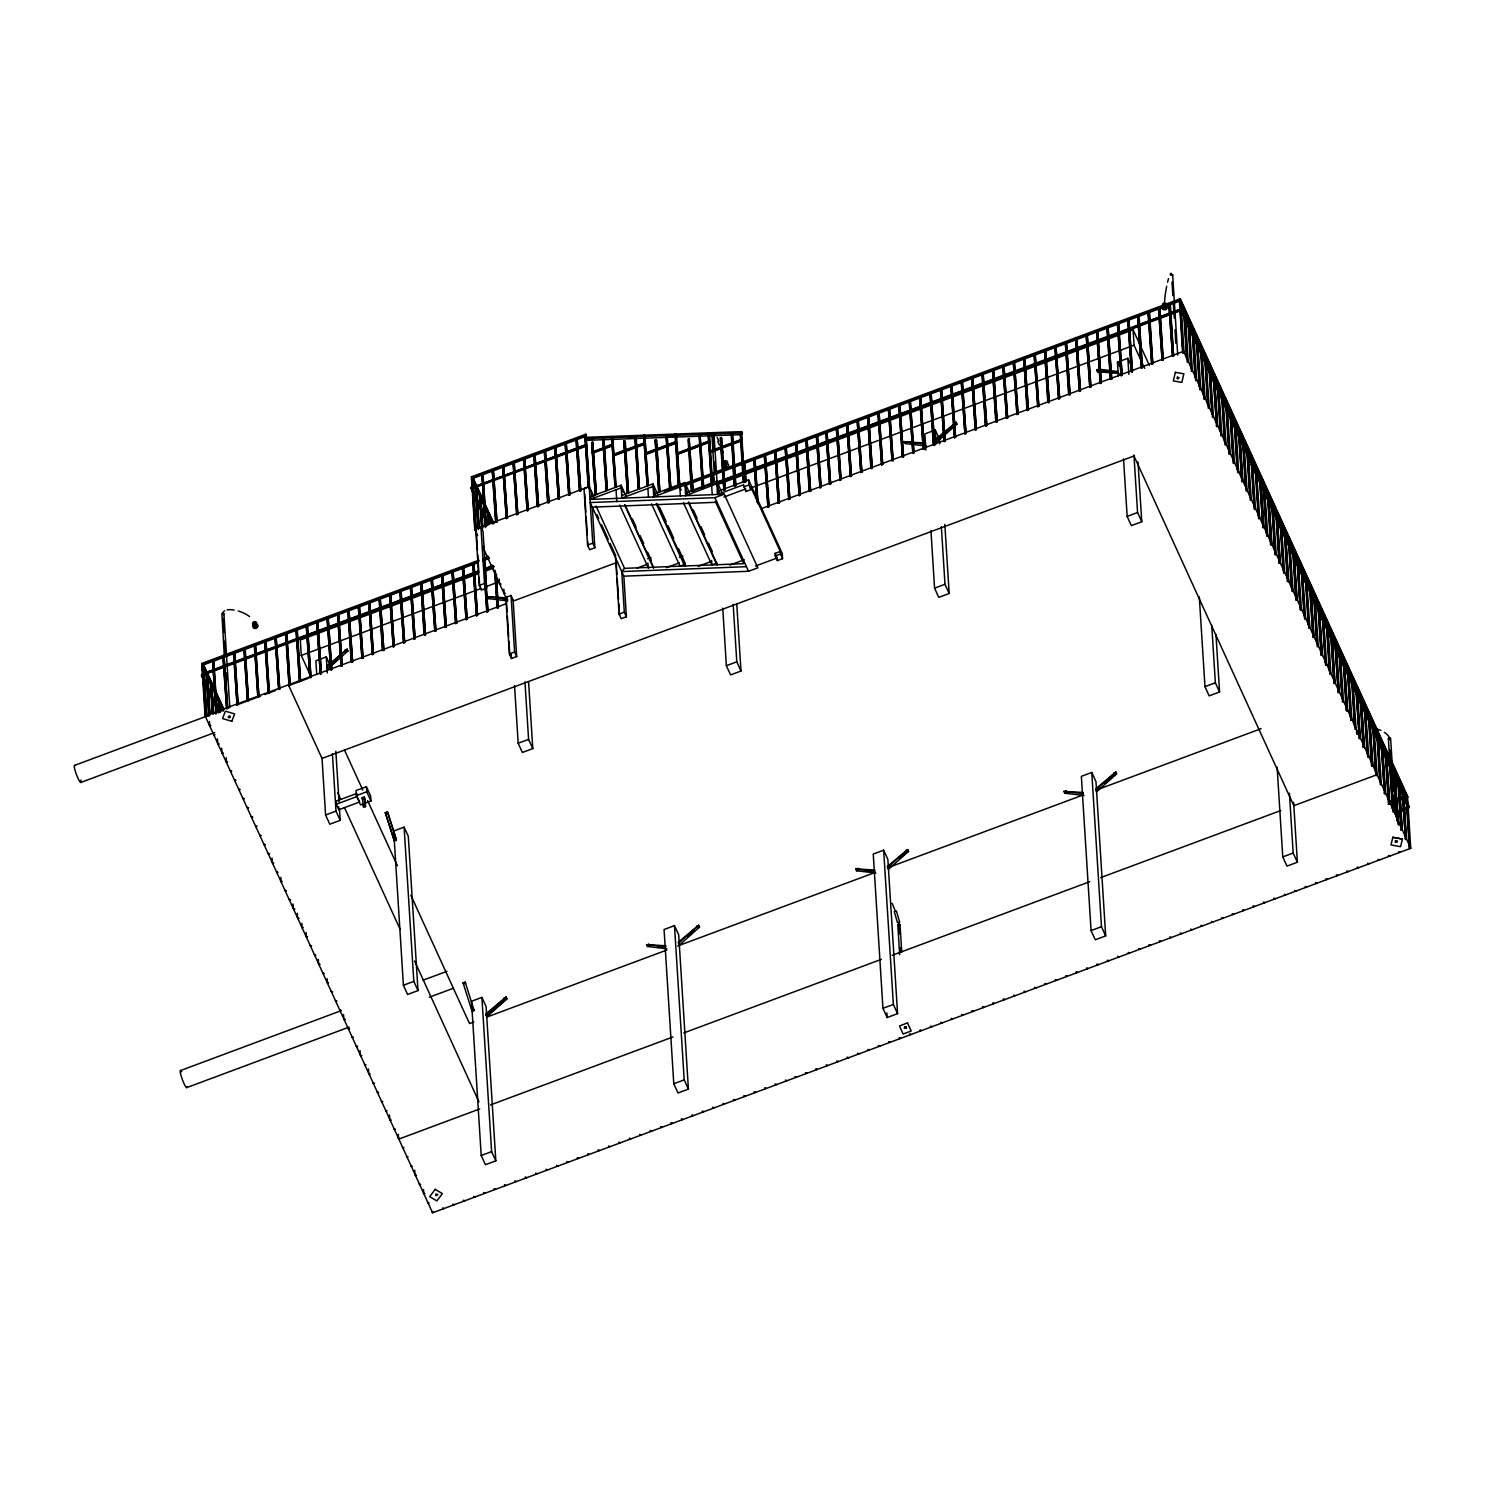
<?xml version="1.0" encoding="UTF-8"?>
<svg xmlns="http://www.w3.org/2000/svg" width="1485" height="1485" viewBox="0 0 1485 1485"><rect width="100%" height="100%" fill="white"/><g stroke="black" fill="none" stroke-linecap="round" stroke-linejoin="round"><path stroke-width="1.5" d="M714.266 473.678L711.909 434.288M717.218 484.797L713.988 434.325L713.617 435.55M899.65 954.632L897.794 924.932L898.759 923.8L900.021 924.654L901.748 952.108M898.462 925.73C902.657 922.835 894.638 925.842 899.929 925.174M906.481 1027.806L906.054 1026.822M724.457 462.485L725.441 461.427M1172.63 274.855C1173.54 274.168 1169.029 275.969 1170.737 274.521M1163.052 307.729L1163.46 304.425L1163.293 308.342L1165.985 307.933L1164.853 306.485L1163.089 307.414M1392.744 809.622L1388.382 738.695L1389.44 737.637L1390.628 738.583L1392.633 770.567M1390.443 738.101L1389.013 739.604L1389.737 737.711M1357.68 732.959L1356.547 731.678M1163.126 308.045L1163.442 304.666M1163.219 307.117L1163.553 304.202M433.212 1211.5L432.58 1212.8L1410.75 848.288L1408.17 807.153L1409.209 806.763L1391.965 769.026L1391.334 770.344M1357.346 734.351L1357.104 731.808M1356.826 731.715L1356.789 733.85M223.53 614.697L223.641 613.286L221.859 613.398L224.272 655.293M435.792 1194.367L436.219 1195.555M1392.837 837.299L1390.981 844.946L1400.559 846.691L1402.434 839.044L1392.837 837.299L1402.434 839.099M231.808 721.32L234.667 713.914L225.386 711.167L222.546 718.573L231.808 721.264M1165.558 305.038L1165.075 303.812M256.608 626.744C251.652 618.354 256.255 635.617 255.55 623.867M229.989 717.589C231.586 714.062 225.683 717.274 229.47 717.775M906.407 1028.01L904.476 1028.233M1396.81 842.181L1396.735 840.714M584.942 438.613L586.037 437.332L741.72 431.615L742.5 433.379L741.405 434.659L585.721 440.358L584.942 438.613L741.59 432.97L744.746 482.495M585.721 440.358L586.816 439.077L593.74 438.836M741.72 431.615L740.625 432.896L743.669 482.755M615.551 557.562L619.096 614.103L621.213 618.707L626.41 616.776L624.313 612.173L621.751 571.577L624.517 568.347L743.781 563.669L715.287 501.336M471.914 487.73L586.204 444.572L586.612 445.481L470.615 487.99L471.617 487.08M471.952 488.249L586.204 444.572M253.731 622.92L255.624 622.902M435.922 1194.181L437.945 1194.534L436.219 1195.518M223.511 614.809L222.88 612.989M685.327 495.712L716.865 483.757L719.223 492.222M347.119 649.131L326.941 667.173L327.777 669.011L347.954 650.968L347.119 649.131L326.867 666.097M956.099 422.278L935.921 440.321L936.757 442.159L956.934 424.116L956.099 422.278L935.847 439.133M485.929 1015.035L506.088 996.992L506.942 998.83L486.764 1016.872L485.855 1013.958L506.088 996.992M678.496 943.291L698.674 925.248L699.509 927.086L679.35 945.128L678.422 942.103L698.674 925.248M887.547 867.574L907.725 849.531L908.56 851.369L888.383 869.412L887.473 866.386L907.725 849.531M1095.744 790.02L1115.922 771.977L1116.757 773.815L1096.58 791.858L1095.67 788.832L1115.922 771.977M332.659 663.517L337.615 659.117M506.942 998.83L486.69 1015.796L485.855 1013.958M938.334 439.523L953.203 426.362M687.536 936.645L694.126 930.798M891.613 865.31L888.308 868.242L887.473 866.386M899.873 857.996L904.829 853.615M1099.81 787.755L1096.505 790.67L1095.67 788.832M1104.766 783.375L1114.678 774.595L1113.824 772.757M904.699 1026.84L904.328 1028.065M1177.419 377.171L1177.104 378.601M1396.791 842.125L1395.455 842.366M904.699 1026.896L906.073 1026.878M1170.96 274.335L1172.5 274.614M1177.419 377.209L1179.109 377.728L1177.809 378.972M667.006 435.606L670.793 487.878L667.136 435.55L666.097 435.94L669.754 488.268L666.097 435.94M666.524 436.85L667.563 436.46M477.632 535.714L474.699 529.273L471.395 476.833L585.907 434.177L589.619 487.525L588.171 487.006L584.923 435.588L588.58 487.934M594.149 497.456L589.211 486.597L474.699 529.273L480.936 526.971L483.052 531.556L486.597 588.097L481.4 590.046L479.302 585.443L472.508 477.465L586.334 435.086M472.397 487.006L471.877 478.783L586.389 436.126L585.962 435.198M591.698 442.493L595.355 494.839L591.698 442.493L592.738 442.103L596.395 494.449L592.738 442.103M602.613 438.428L603.671 438.038L607.309 490.366L604.079 438.966L603.04 439.356L606.27 490.755L602.613 438.428L603.04 439.356M592.107 443.421L593.146 443.031M472.137 488.658L586.649 446.001L586.222 445.073M592.366 453.296L613.286 445.5L612.73 444.108L592.998 451.997L612.841 444.071L612.117 445.407M592.329 452.776L610.168 446.15M623.83 441.045L627.487 493.391L623.83 441.045L625.296 441.583L628.526 493.001L624.869 440.655M634.763 436.98L635.803 436.59L639.46 488.918L636.23 437.518L635.19 437.889L638.42 489.308L634.763 436.98L635.19 437.889M624.257 441.973L625.296 441.583M644.88 442.66L613.639 454.299L614.103 455.728L645.325 444.089L644.88 442.66L645.288 443.57L614.066 455.208M613.676 454.8L644.917 443.18M655.163 440.005L658.82 492.333L655.163 440.005L656.63 440.544L659.86 491.962L656.203 439.616M484.704 504.158L483.664 504.547L484.184 512.77M655.59 440.934L656.63 440.544M484.073 505.475L485.112 505.086M676.213 441.62L645.01 453.76L645.437 454.688L676.659 443.05L676.213 441.62L644.991 453.241L645.4 454.169L676.64 442.53L679.647 484.574M691.323 490.644L688.093 439.244L689.133 438.855L692.79 491.182L689.133 438.855M702.498 488.472L699.027 435.161L700.066 434.771L703.723 487.117M691.75 491.572L688.52 440.154L689.56 439.764M702.256 486.579L702.683 487.507L699.454 436.089L700.493 435.699M709.143 440.841L709.589 442.27L678.367 453.909L677.94 452.999L709.143 440.841L709.552 441.769L699.676 445.444M677.94 452.999L709.18 441.361M678.367 453.909L697.115 446.929M723.882 490.124L720.225 437.797L721.691 438.316L724.921 489.734L721.264 437.407M734.815 486.059L731.585 434.641L732.625 434.251L735.855 485.669L734.388 485.131L731.158 433.713L732.198 433.323L735.372 485.985M492.073 522.943L493.113 522.571M485.112 525.393L486.56 525.931L482.903 473.585L486.115 526.507M495.934 522.442L492.277 470.095L495.507 521.513L496.974 522.052L493.317 469.724L496.974 522.052M506.348 518.562L502.691 466.234L506.348 518.562L507.387 518.172L503.731 465.844L507.387 518.172M516.761 514.682L513.105 462.355L516.761 514.682L517.801 514.293L514.144 461.965L517.801 514.293M527.175 510.803L523.518 458.475L527.175 510.803L528.215 510.413L524.558 458.085L528.215 510.413M537.57 506.923L533.913 454.596L537.162 506.014L538.61 506.534L534.953 454.206L538.61 506.534M547.984 503.044L544.327 450.716L547.557 502.134L549.023 502.654L545.366 450.326L549.023 502.654M558.397 499.164L554.74 446.837L558.397 499.164L559.437 498.774L555.78 446.447L559.437 498.774M568.811 495.285L565.154 442.957L568.811 495.285L569.85 494.913L566.193 442.567L569.85 494.913M579.744 491.219L576.087 438.892L579.317 490.31L580.784 490.83L577.127 438.502L580.784 490.83M723.919 490.254L720.652 438.706L721.691 438.316M594.928 493.911L595.968 493.521M605.861 489.846L606.901 489.456M710.053 451.032L741.275 439.393L741.702 440.321L710.461 451.941L710.053 451.032L710.498 452.461L741.739 440.822L741.275 439.393M710.071 451.551L741.312 439.913M589.842 496.881L621.083 485.242L625.89 495.767M627.06 492.463L628.099 492.073M637.993 488.398L639.033 488.008M621.732 495.526L652.954 483.887L657.762 494.412M621.584 498.217L653.122 486.467L655.46 494.932M658.393 491.424L659.433 491.034M669.327 487.34L670.366 486.969M486.894 555.965L488.361 556.485L483.367 558.527M653.604 494.171L684.826 482.551L689.634 493.057M479.042 560.142L201.7 663.461L205.097 715.863L432.525 1212.688M664.148 491.182L1180.297 298.782L1407.613 796.201L1407.687 797.241L1388.159 804.499M1137.659 315.692L1139.125 316.231L1142.355 367.649L1141.315 368.039L1137.659 315.692L1141.315 368.039M1148.072 311.831L1149.538 312.351L1152.768 363.769L1151.729 364.159L1148.072 311.831L1151.729 364.159M1158.486 307.952L1159.952 308.472L1163.182 359.89L1162.142 360.28L1158.486 307.952L1162.142 360.28M1168.899 304.072L1170.347 304.592L1173.595 356.01L1172.556 356.4L1168.899 304.072L1172.556 356.4M479.024 561.2L201.756 664.482L222.954 710.832M489.178 557.432L483.256 559.622L483.664 560.55M683.954 484.852L1179.61 300.248L1183.007 352.966L1184.046 352.595L1180.761 300.712L686.237 485.075M1179.35 300.638L1180.798 301.177L1179.758 301.566M653.159 496.974L684.993 485.112L687.332 493.577M202.294 665.354L478.411 562.499M482.736 560.885L489.233 558.471M491.108 565.172L492.556 565.692L491.516 566.082M685.476 492.834L716.717 481.196L721.524 491.721M477.836 571.094L202.406 673.689L202.832 674.617L358.98 616.442M484.333 568.662L493.02 565.432M692.548 491.108L712.058 483.832M716.401 482.217L1180.575 309.158L1180.983 310.087L1138.308 325.976M707.974 433.49L711.519 484.203L712.577 483.813L709.459 434.381M1180.575 309.158L1137.881 325.067L1138.345 326.496M477.873 571.595L202.443 674.209L202.851 675.118L478.3 572.523M484.37 569.182L493.057 565.952M716.42 482.736L1138.494 325.512L1138.921 326.422L1138.457 324.992M217.794 711.259L201.514 675.619L202.517 674.728M360.02 616.052L478.281 572.003M486.802 568.829L492.426 566.732M715.826 483.516L724.364 480.323L724.958 489.864M726.239 479.636L889.051 418.974M890.09 418.584L941.1 399.595M942.14 399.205L1138.884 325.92M201.514 675.619L202.554 675.229M484.964 570.036L494.338 566.546M715.863 484.017L1182.079 310.142L1409.228 807.283L1396.735 811.924M1185.531 318.607L1184.584 309.455L1183.545 309.845L1186.645 359.017M1181.058 311.052L1182.079 310.142M478.133 573.767L300.304 640.016L301.269 655.442L310.885 676.473M484.63 571.354L493.317 568.124M716.698 484.908L1133.092 329.781L1149.427 365.551M1185.011 310.384L1183.972 310.755L1186.923 357.699M716.717 481.196L717.552 494.449L743.577 484.76L745.804 491.535L751.02 489.586L750.853 487.024L780.293 551.436L775.096 553.367L775.244 556.003L777.36 560.606L782.558 558.657L782.242 553.46L748.588 479.841L717.366 491.479L718.759 494.542M495.303 574.361L496.77 574.899L495.73 575.289M1188.798 318.662L1191.416 371.38L1192.455 370.99L1188.798 318.662L1187.759 319.052L1190.859 368.224M1189.225 319.572L1188.186 319.962L1191.137 366.906M479.302 585.443L484.5 583.494L480.936 526.971M716.995 502.264L592.311 507.146L594.872 547.761L589.656 549.691L587.559 545.088L592.756 543.157L585.907 434.177M714.879 497.661L724.216 494.189L757.851 567.808L748.533 571.279L623.848 576.18L590.213 502.543L714.879 497.661L748.533 571.279M743.707 486.931L748.904 484.982L748.588 479.841M723.956 497.029L745.656 488.955L745.804 491.535M301.269 655.442L481.27 588.394M485.614 586.779L498.626 581.916M750.185 488.212L1134.057 345.207L1133.092 329.781M499.925 584.496L500.965 584.106L499.517 583.568L499.22 579.057M214.49 692.047L215.529 691.657M1193.94 337.002L1193.012 327.869L1191.954 328.241L1195.054 377.431M214.898 692.975L215.956 692.585L217.218 712.707M1193.42 328.779L1192.381 329.169L1195.332 376.113M329.651 664.259L326.292 656.89L315.878 660.769L316.75 674.58M507.814 600.905L488.491 598.622L487.637 596.784L506.886 597.898M926.343 446.038L904.885 443.514L904.049 441.676L925.433 443.013M939.764 443.848L939.485 439.244L935.272 430.037L924.858 433.917L925.879 450.029M1118.873 373.403L1097.471 371.77L1096.617 369.932L1098.714 369.152L1118.038 371.566M1118.316 375.983L1117.444 362.173L1127.858 358.293L1132.053 367.5M503.712 592.775L505.178 593.313L504.139 593.684L503.861 589.174M347.954 650.968L345.875 651.748L345.021 649.91M488.491 598.622L490.57 597.842M956.934 424.116L954.855 424.896L954.001 423.058M1097.471 371.77L1099.55 370.99L1098.714 369.152M1197.207 337.058L1199.824 389.794L1200.864 389.404L1197.207 337.058L1196.168 337.448L1199.267 386.638M1197.634 337.986L1196.594 338.376L1199.676 387.548M205.097 715.863L506.181 603.69M513.717 600.887L617.649 562.184M762.009 508.39L1183.638 351.332L1410.75 848.288M1183.007 352.966L1180.297 298.782M222.824 709.941L223.864 709.552M74.584 765.388L208.605 715.454M212.93 713.858L223.734 709.83M227.688 708.512L224.049 656.184L227.688 708.512L226.648 708.902L222.991 656.574L226.518 706.674M236.709 704.985L260.488 696.131M264.813 694.516L275.616 690.506M279.737 689.133L276.099 636.787L279.737 689.133L278.697 689.523L275.041 637.176L278.567 687.277M288.591 685.662L308.045 678.422M310.978 677.494L307.321 625.166L310.978 677.494L309.938 677.884L306.281 625.538L309.79 675.638M320.352 674.004L316.695 621.677L320.352 674.004L321.391 673.615L317.734 621.287L321.391 673.615M331.786 669.735L328.148 617.407L331.786 669.735L330.747 670.125L327.09 617.797L330.617 667.897M341.16 666.245L337.503 613.918L341.16 666.245L342.2 665.855L338.543 613.528L342.2 665.855M351.574 662.366L347.917 610.038L351.147 661.456L352.613 661.976L348.956 609.648L352.613 661.976M363.027 658.096L359.37 605.769L363.027 658.096L361.987 658.486L358.33 606.158L361.839 656.259M372.401 654.607L368.744 602.279L372.401 654.607L373.44 654.235L369.784 601.889L373.44 654.235M382.796 650.746L379.158 598.399L382.387 649.817L383.854 650.356L380.197 598.01L383.854 650.356M393.209 646.866L389.553 594.52L393.209 646.866L394.249 646.476L390.592 594.13L394.249 646.476M403.623 642.986L399.966 590.64L403.623 642.986L404.662 642.597L401.006 590.25L404.662 642.597M414.037 639.107L410.38 586.761L414.037 639.107L415.076 638.717L411.419 586.389L415.076 638.717M424.45 635.227L420.793 582.9L424.023 634.299L425.49 634.837L421.833 582.51L425.49 634.837M434.845 631.348L431.207 579.02L434.845 631.348L435.903 630.958L432.246 578.63L435.903 630.958M445.259 627.468L441.602 575.14L445.259 627.468L446.298 627.078L442.641 574.751L446.298 627.078M455.672 623.589L452.015 571.261L455.672 623.589L456.712 623.199L453.055 570.871L456.712 623.199M466.086 619.709L462.429 567.381L466.086 619.709L467.125 619.319L463.469 566.992L467.125 619.319M476.499 615.829L472.843 563.502L476.499 615.829L477.539 615.44L473.882 563.112L477.539 615.44M484.927 586.222L486.894 611.95L487.952 611.579L484.852 562.388M494.616 571.057L497.308 608.089L498.347 607.699L496.38 576.403M767.968 507.257L764.311 454.93L767.968 507.257L769.007 506.868L765.35 454.54L768.877 504.64M778.381 503.378L774.725 451.05L778.381 503.378L779.421 502.988L775.764 450.66L779.421 502.988M788.795 499.498L785.138 447.171L788.795 499.498L789.834 499.108L786.178 446.781L789.834 499.108M799.208 495.619L795.552 443.291L799.208 495.619L800.248 495.229L796.591 442.901L800.248 495.229M809.603 491.739L805.947 439.411L809.195 490.83L810.643 491.349L807.005 439.022L810.643 491.349M820.017 487.86L816.36 435.532L820.017 487.86L821.056 487.488L817.4 435.142L820.927 485.242M829.595 484.296L825.938 431.968L829.595 484.296L830.635 483.906L826.978 431.578L830.635 483.906M850.422 476.537L846.766 424.209L850.422 476.537L851.462 476.165L847.805 423.819L851.462 476.165M861.875 472.286L858.219 419.939L861.875 472.286L860.817 472.657L857.179 420.329L860.687 470.429M871.231 468.796L867.574 416.45L870.823 467.868L872.27 468.406L868.614 416.06L872.27 468.406M881.644 464.916L877.988 412.57L881.644 464.916L882.684 464.527L879.027 412.18L882.684 464.527M893.098 460.647L889.441 408.319L893.098 460.647L892.058 461.037L888.401 408.691L891.91 458.791M902.472 457.157L898.815 404.811L902.472 457.157L903.511 456.767L899.854 404.44L903.511 456.767M912.885 453.278L909.228 400.95L912.885 453.278L913.925 452.888L910.268 400.56L913.925 452.888M923.28 449.398L919.623 397.07L923.28 449.398L924.32 449.008L920.663 396.681L924.32 449.008M933.694 445.519L930.037 393.191L933.267 444.609L934.733 445.129L931.076 392.801L934.733 445.129M945.147 441.249L941.49 388.922L945.147 441.249L944.107 441.639L940.45 389.311L943.959 439.411M954.521 437.759L950.864 385.432L954.521 437.759L955.56 437.37L951.904 385.042L955.56 437.37M964.934 433.88L961.278 381.552L964.934 433.88L965.974 433.509L962.317 381.162L965.974 433.509M975.329 430.019L971.673 377.673L975.329 430.019L976.369 429.629L972.712 377.283L976.369 429.629M985.743 426.139L982.086 373.793L985.316 425.211L986.783 425.75L983.126 373.403L986.783 425.75M996.157 422.26L992.5 369.913L995.73 421.332L997.196 421.87L993.539 369.524L997.196 421.87M1006.57 418.38L1002.913 366.034L1006.57 418.38L1007.61 417.99L1003.953 365.663L1007.61 417.99M1016.984 414.501L1013.327 362.173L1016.984 414.501L1018.023 414.111L1014.366 361.783L1018.023 414.111M1027.379 410.621L1023.722 358.293L1026.97 409.693L1028.418 410.231L1024.78 357.904L1028.418 410.231M1037.792 406.741L1034.135 354.414L1037.792 406.741L1038.832 406.352L1035.175 354.024L1038.832 406.352M1048.206 402.862L1044.549 350.534L1047.779 401.952L1049.245 402.472L1045.588 350.144L1049.245 402.472M1058.619 398.982L1054.963 346.655L1058.619 398.982L1059.659 398.593L1056.002 346.265L1059.659 398.593M1069.033 395.103L1065.376 342.775L1068.606 394.193L1070.072 394.713L1066.416 342.385L1070.072 394.713M1079.428 391.223L1075.771 338.896L1079.428 391.223L1080.467 390.852L1076.829 338.506L1080.467 390.852M1089.841 387.362L1086.185 335.016L1089.841 387.362L1090.881 386.972L1087.224 334.626L1090.881 386.972M1100.255 383.483L1096.598 331.136L1100.255 383.483L1101.295 383.093L1097.638 330.747L1101.295 383.093M1110.669 379.603L1107.012 327.257L1110.242 378.675L1111.708 379.213L1108.051 326.867L1111.708 379.213M1121.082 375.724L1117.425 323.377L1121.082 375.724L1122.122 375.334L1118.465 323.006L1122.122 375.334M1131.477 371.844L1127.82 319.516L1131.477 371.844L1132.517 371.454L1128.878 319.126L1132.35 372.104M1183.991 352.131L1182.543 351.611M1201.421 346.265L1204.038 398.982L1205.078 398.593L1201.421 346.265L1200.381 346.655L1203.463 395.827M1201.829 347.193L1200.79 347.564L1204.038 398.982M647.59 558.768L651.043 557.488M209.311 725.051L210.777 725.59L209.738 725.979L209.441 721.469M1205.616 355.472L1208.233 408.189L1209.273 407.8L1205.616 355.472L1204.576 355.862L1207.676 405.034M636.675 568.217L647.516 564.189M1206.043 356.381L1205.003 356.771L1207.806 401.488M679.462 557.432L682.933 556.133M80.747 782.465L214.768 732.532M213.506 734.258L214.972 734.797L213.933 735.186M1209.83 364.679L1212.447 417.396L1213.486 417.007L1209.83 364.679L1208.79 365.05L1211.871 414.241M666.375 567.678L679.387 562.834M1210.256 365.588L1209.198 365.978L1212.168 412.923M218.146 744.375L219.186 744.004L217.72 743.465L217.441 738.955M1214.971 383.019L1214.025 373.867L1212.985 374.257L1216.642 426.603L1217.681 426.214L1215.101 385.079M698.266 566.323L711.278 561.479M1214.452 374.795L1213.412 375.185L1216.363 422.13M683.397 502.58L711.89 564.931L717.088 562.982M222.342 753.582L223.381 753.192L221.933 752.672L221.636 748.162M729.692 565.135L744.282 559.715M1218.238 383.074L1220.856 435.792L1221.895 435.402L1218.238 383.074L1217.199 383.464L1220.15 430.409M1218.665 384.002L1217.626 384.392L1220.577 431.318M513.123 600.033L516.687 656.574L511.471 658.505L509.374 653.901L514.59 651.971L511.026 595.429L505.81 597.36M619.096 614.103L624.313 612.173M775.244 556.003L780.46 554.053L780.293 551.436M226.054 761.36L227.521 761.898L226.481 762.269L226.203 757.758M755.512 566.045L777.193 557.97L775.096 553.367M1222.452 392.281L1225.051 444.999L1226.09 444.609L1222.452 392.281L1221.412 392.671L1224.494 441.843M1222.86 393.191L1221.821 393.581L1224.921 442.771M230.268 770.567L231.734 771.086L230.695 771.476M1223.083 402.565L1224.141 402.175L1223.12 403.085M1226.647 401.488L1229.264 454.206L1230.304 453.816L1226.647 401.488L1225.608 401.878L1228.708 451.05M1227.074 402.398L1226.035 402.788L1229.264 454.206M234.481 779.755L235.929 780.293L234.89 780.683M1230.861 410.677L1233.478 463.413L1234.518 463.023L1230.861 410.677L1229.821 411.067L1232.903 460.257M1231.269 411.605L1230.23 411.995L1233.478 463.413M238.677 788.962L240.143 789.5L239.104 789.89M1216.234 425.675L1217.273 425.285L1214.025 373.867M1236.003 429.035L1235.056 419.884L1234.016 420.274L1237.116 469.446M1235.483 420.812L1234.443 421.202L1237.395 468.146M242.89 798.169L244.338 798.707L243.299 799.078M1240.198 438.242L1239.27 429.091L1238.23 429.481L1241.887 481.808L1242.926 481.418L1240.328 440.284M1239.697 430L1238.639 430.39L1241.609 477.335M247.085 807.376L248.552 807.896L247.512 808.285M1243.465 438.298L1246.082 491.015L1247.122 490.625L1243.465 438.298L1242.425 438.688L1245.377 485.614M1243.892 439.207L1242.852 439.597L1245.804 486.542M251.299 816.564L252.766 817.103L251.726 817.492M1247.678 447.486L1250.296 500.222L1251.335 499.832L1247.678 447.486L1246.639 447.876L1249.739 497.067M1248.105 448.414L1247.066 448.804L1250.017 495.749M255.494 825.771L256.961 826.31L255.921 826.7M1251.892 456.693L1254.491 509.411L1255.549 509.039L1251.892 456.693L1250.853 457.083L1253.934 506.255M366.424 786.697L356.01 790.577L356.326 795.663L360.539 804.87L370.953 800.99L370.619 795.904L366.424 786.697L366.739 791.783L370.953 800.99M1252.301 457.621L1251.261 458.011L1254.491 509.411M356.326 795.663L366.739 791.783M336.297 804.239L357.105 796.48L356.92 793.398L336.093 801.139L336.297 804.239L338.803 809.752L359.63 801.993L357.105 796.48M259.708 834.978L261.174 835.517L260.135 835.906M362.173 797.798L364.252 797.018L365.106 798.856L365.588 806.578L363.509 807.339L362.173 797.798L363.027 799.635M1256.087 465.9L1258.705 518.618L1259.744 518.228L1256.087 465.9L1255.048 466.29L1258.148 515.462M1256.514 466.828L1255.475 467.2L1258.705 518.618M339.471 808.824L340.195 820.333L329.8 824.212L325.586 815.005L336 811.126L332.38 753.582M528.586 681.838L532.781 748.588L522.367 752.468L518.172 743.261L528.586 739.4L524.966 681.838M736.783 604.284L740.978 671.034L730.583 674.914L726.369 665.707L736.783 661.827L733.163 604.284M944.831 524.409L949.175 593.48L938.78 597.36L934.566 588.153L944.98 584.273L941.36 526.729M1137.993 461.891L1141.761 521.736L1131.347 525.616L1127.152 516.409L1137.566 512.529L1133.946 454.985M362.656 805.501L364.753 804.721L364.252 797.018M263.922 844.185L265.37 844.705L264.33 845.095M1241.46 480.899L1242.499 480.509L1239.27 429.091M1261.229 484.24L1260.301 475.107L1259.261 475.497L1262.918 527.825L1263.958 527.435L1261.359 486.3M1260.709 476.017L1259.67 476.407L1262.491 521.124M268.117 853.374L269.583 853.912L268.544 854.302M1264.162 483.572L1266.779 536.289L1267.819 535.899L1264.162 483.572L1263.122 483.962L1266.222 533.134M1264.589 484.481L1263.549 484.871L1266.501 531.816M385.283 812.611L387.362 811.831L388.198 813.669L396.346 839.341L394.342 841.29L385.283 812.611L394.267 840.12M386.119 814.448L388.198 813.669M1264.812 493.855L1265.851 493.465L1264.849 494.356M272.739 863.509L273.778 863.119L272.33 862.581L272.033 858.07M1268.376 492.779L1267.336 493.15L1270.566 544.568L1272.032 545.106L1268.376 492.779L1271.605 544.178L1270.566 544.568M1268.784 493.688L1267.745 494.078L1270.844 543.25M1265.183 495.099L1266.185 494.208M276.526 871.788L277.992 872.326L276.952 872.716M1272.571 501.967L1275.188 554.703L1276.228 554.313L1272.571 501.967L1271.531 502.357L1274.631 551.548M1272.998 502.895L1271.958 503.285L1275.188 554.703M404.106 827.145L393.692 831.006L403.4 985.26L407.595 994.467L418.009 990.588L408.301 836.333L404.106 827.145L413.814 981.381L418.009 990.588M280.739 880.995L282.206 881.515L281.166 881.904L280.869 877.394M1276.784 511.174L1275.745 511.564L1278.975 562.982L1280.441 563.502L1276.784 511.174L1280.014 562.592L1278.975 562.982M1277.211 512.102L1276.172 512.492L1278.975 557.191M284.934 890.202L286.401 890.722L285.361 891.111M1262.491 526.897L1263.531 526.525L1260.301 475.107M1280.998 520.381L1283.597 573.099L1284.636 572.709L1280.998 520.381L1279.94 520.771L1283.04 569.943M1281.407 521.291L1280.367 521.681L1283.318 568.625M289.148 899.39L290.615 899.929L289.575 900.318M1285.193 529.588L1284.154 529.978L1287.384 581.377L1288.85 581.916L1285.193 529.588L1288.423 580.988L1287.384 581.377M1285.62 530.498L1284.581 530.887L1287.532 577.832M293.77 909.525L294.81 909.136L293.362 908.597L293.065 904.087M1289.407 538.777L1292.024 591.513L1293.064 591.123L1289.407 538.777L1288.367 539.166L1291.449 588.357M1289.815 539.705L1288.776 540.094L1291.727 587.039M297.984 918.714L299.023 918.343L297.557 917.804L297.278 913.294M1293.602 547.984L1292.563 548.373L1295.792 599.792L1297.259 600.33L1293.602 547.984L1296.851 599.402L1295.792 599.792M1294.029 548.912L1292.989 549.302L1296.089 598.474M301.771 927.011L303.237 927.531L302.179 927.921L301.9 923.41M1297.816 557.191L1300.433 609.908L1301.473 609.518L1297.816 557.191L1296.776 557.58L1299.858 606.752M1298.243 558.119L1297.185 558.49L1300.433 609.908M305.966 936.2L307.432 936.738L306.393 937.128L306.114 932.617M1302.011 566.398L1304.628 619.115L1305.668 618.725L1302.011 566.398L1300.971 566.787L1304.071 615.959M1302.438 567.307L1301.398 567.697L1304.35 614.641M310.179 945.407L311.646 945.945L310.606 946.335M1306.225 575.586L1308.842 628.322L1309.881 627.932L1306.225 575.586L1305.185 575.976L1308.285 625.166M1306.651 576.514L1305.612 576.904L1308.563 623.848M314.393 954.614L315.841 955.152L314.801 955.523M1306.874 585.87L1307.914 585.498L1306.911 586.389M1311.366 593.944L1310.438 584.793L1309.399 585.183L1313.037 637.51L1314.095 637.139L1311.496 596.005M1310.847 585.721L1309.807 586.111L1312.759 633.056M319.015 964.73L320.055 964.34L318.588 963.821L318.31 959.31M1314.633 594L1317.251 646.717L1318.29 646.328L1314.633 594L1313.594 594.39L1316.545 641.334M1315.06 594.928L1314.021 595.299L1316.972 642.244M322.802 973.009L324.25 973.547L323.21 973.937M1318.847 603.207L1317.808 603.597L1321.037 654.996L1322.504 655.535L1318.847 603.207L1322.077 654.625L1321.037 654.996M1319.255 604.117L1318.216 604.506L1321.316 653.697M326.997 982.216L328.463 982.754L327.424 983.144L327.146 978.634M1323.042 612.414L1325.659 665.131L1326.699 664.742L1323.042 612.414L1322.003 612.785L1325.103 661.976M1323.469 613.324L1322.43 613.713L1325.659 665.131M331.211 991.423L332.677 991.961L331.619 992.351M1328.184 630.754L1327.256 621.602L1326.216 621.992L1329.316 671.183M1327.683 622.531L1326.625 622.92L1329.595 669.865M335.406 1000.63L336.872 1001.15L335.833 1001.54M1312.629 636.601L1313.668 636.211L1310.438 584.793M1332.398 639.961L1331.451 630.809L1330.411 631.199L1334.068 683.527L1335.108 683.137L1332.528 642.021M1331.878 631.738L1330.838 632.127L1333.66 676.826M403.4 985.26L413.814 981.381M1215.955 634.429L1219.575 691.991L1209.161 695.871L1204.966 686.664L1215.361 682.784L1211.741 625.241M339.62 1009.819L341.086 1010.357L340.046 1010.747M1336.611 649.168L1335.665 640.016L1334.625 640.406L1338.282 692.734L1339.322 692.344L1336.741 651.21M180.539 1070.536L340.808 1010.821M423.114 980.174L446.948 971.301M1336.092 640.926L1335.052 641.316L1338.004 688.26M344.242 1019.954L345.281 1019.564L343.833 1019.026L343.536 1014.515M1339.878 649.223L1342.477 701.941L1343.535 701.551L1339.878 649.223L1338.839 649.595L1341.79 696.539M1340.287 650.133L1339.247 650.523L1342.199 697.467M463.079 982.866L465.176 982.086L465.64 983.089L463.543 983.868L463.079 982.866L472.137 1011.545L474.198 1010.134L472.1 1010.914M186.702 1087.614L349.142 1027.1M429.276 997.252L453.111 988.36M348.028 1028.233L349.495 1028.771L348.455 1029.161M1344.073 658.412L1343.034 658.802L1346.264 710.22L1347.73 710.758L1344.073 658.412L1347.303 709.83L1346.264 710.22M1344.5 659.34L1343.461 659.73L1346.691 711.148M351.908 1036.697L353.356 1037.235L352.316 1037.625M1348.287 667.619L1350.904 720.336L1351.944 719.947L1348.287 667.619L1347.248 668.009L1350.329 717.181M1348.696 668.547L1347.656 668.937L1350.904 720.336M481.901 997.382L471.506 1001.261L481.196 1155.497L485.409 1164.704L495.823 1160.824L486.115 1006.589L481.901 997.382L491.609 1151.636L495.823 1160.824M674.487 925.638L664.073 929.517L673.782 1083.772L677.995 1092.96L688.409 1089.099L678.701 934.845L674.487 925.638L684.195 1079.892L688.409 1089.099M356.103 1045.904L357.569 1046.442L356.53 1046.814M1091.772 772.46L1081.358 776.339L1091.067 930.594L1095.28 939.782L1105.675 935.903L1095.986 781.667L1091.772 772.46L1101.48 926.714L1105.675 935.903M883.649 850.2L873.254 854.079L882.944 1008.334L887.158 1017.522L897.571 1013.642L887.863 859.407L883.649 850.2L893.357 1004.454L897.571 1013.642M1333.66 682.617L1334.699 682.228L1331.451 630.809M1348.937 677.902L1349.976 677.513L1348.955 678.422M1352.482 676.826L1355.1 729.543L1356.139 729.154L1352.482 676.826L1351.443 677.216L1354.543 726.388M1352.909 677.735L1351.87 678.125L1354.673 722.842M666.784 948.748L647.46 946.483L646.625 944.646L665.874 945.759M647.46 946.483L649.558 945.704L648.704 943.866M699.509 927.086L697.43 927.865L696.595 926.027M875.834 873.031L856.511 870.767L855.676 868.929L874.906 870.043M1084.031 795.477L1064.708 793.213L1063.873 791.375L1083.103 792.47M856.511 870.767L858.59 869.987L857.755 868.15M908.56 851.369L906.481 852.149L905.627 850.311M1064.708 793.213L1066.787 792.433L1065.952 790.595M1337.855 691.806L1338.895 691.435L1335.665 640.016M360.725 1056.021L361.765 1055.631L360.317 1055.111L360.02 1050.6M1357.624 695.166L1356.696 686.033L1355.657 686.423L1359.313 738.75L1360.353 738.361L1357.754 697.226M1357.123 686.942L1356.083 687.332L1359.035 734.277M473.845 1021.94L469.501 1023.555L410.862 895.232M486.857 1017.076L666.858 950.029M677.698 945.982L875.055 872.475M888.067 867.63L1083.252 794.92M1096.264 790.076L1261.081 728.671M364.512 1064.3L365.978 1064.838L364.939 1065.228M1360.91 695.221L1359.852 695.611L1363.1 747.029L1364.548 747.568L1360.91 695.221L1364.14 746.639L1363.1 747.029M1361.318 696.149L1360.279 696.539L1363.23 743.484M369.152 1074.435L370.192 1074.045L368.725 1073.506L368.447 1068.996M1365.105 704.428L1367.722 757.146L1368.762 756.775L1365.105 704.428L1364.065 704.818L1367.165 753.99M1365.532 705.356L1364.492 705.746L1367.444 752.691M372.921 1082.713L374.387 1083.252L373.348 1083.623M1369.318 713.635L1368.279 714.025L1371.509 765.443L1372.975 765.963L1369.318 713.635L1372.548 765.053L1371.509 765.443M1368.687 714.935L1369.727 714.545M377.134 1091.92L378.601 1092.44L377.561 1092.83M1373.514 722.842L1376.131 775.56L1377.17 775.17L1373.514 722.842L1372.474 723.232L1375.574 772.404M1373.941 723.752L1372.901 724.142L1376.131 775.56M381.348 1101.109L382.796 1101.647L381.756 1102.037M1358.886 737.822L1359.926 737.432L1356.696 686.033M1377.727 732.031L1380.345 784.767L1381.384 784.377L1377.727 732.031L1376.688 732.421L1379.769 781.611M1377.096 733.349L1378.154 732.959M385.543 1110.316L387.01 1110.854L385.97 1111.244M1382.869 750.389L1381.922 741.238L1380.883 741.628L1384.54 793.955L1385.579 793.584L1382.999 752.45M1382.349 742.166L1381.31 742.556L1384.261 789.5M390.165 1120.451L391.223 1120.061L389.757 1119.523L389.46 1115.012M1386.136 750.445L1385.097 750.835L1388.326 802.253L1389.793 802.772L1386.136 750.445L1389.366 801.863L1388.326 802.253M1386.563 751.373L1385.524 751.744L1388.475 798.689M393.952 1128.73L395.418 1129.25L394.379 1129.639M1389.644 760.45L1390.684 760.06L1393.932 811.478L1392.893 811.85L1390.276 759.132L1389.236 759.522L1392.317 808.694M398.166 1137.937L399.632 1138.457L398.593 1138.846L398.296 1134.336M398.574 1139.181L479.711 1108.942M490.533 1104.914L672.909 1036.976M683.75 1032.947L881.329 959.347M892.188 955.3L1089.749 881.7M1100.608 877.654L1280.794 810.532M1377.096 774.65L1293.825 805.687L1134.002 455.988L322.022 758.445L288.387 684.826M1390.944 769.935L1392.039 769.546M1391.018 770.437L1391.965 769.026M402.379 1147.125L403.827 1147.664L402.788 1148.053M406.574 1156.332L408.041 1156.871L407.001 1157.261M1384.131 793.046L1385.171 792.656L1381.922 741.238M410.788 1165.539L412.236 1166.059L411.197 1166.449M1388.624 801.77L1405.998 795.31L1392.54 765.87M1388.698 802.791L1407.093 795.941L1409.711 848.659L1406.481 797.259L1179.294 300.193L1180.352 299.822L1407.687 797.241M1396.772 800.248L1405.441 797.018M1389.088 803.738L1407.52 796.87L1408.04 805.093M415.41 1175.656L416.45 1175.266L414.983 1174.746L414.705 1170.217M1396.717 811.423L1407.13 807.543M1395.566 812.908L1406.406 808.88M1395.603 813.427L1408.578 808.063M481.196 1155.497L491.609 1151.636M673.782 1083.772L684.195 1079.892M1293.621 802.383L1297.389 862.228L1286.975 866.108L1282.762 856.919L1293.175 853.04L1289.407 793.176M1091.067 930.594L1101.48 926.714M882.944 1008.334L893.357 1004.454M419.197 1183.935L420.663 1184.473L419.605 1184.863M1396.531 817.901L1393.431 768.729L1394.471 768.339L1397.719 819.757L1396.68 820.147L1398.128 820.667M423.392 1193.142L424.858 1193.68L423.819 1194.07L423.541 1189.559M1401.302 830.263L1402.341 829.874L1399.111 778.456L1398.072 778.845L1401.302 830.263L1400.875 829.335L1401.914 828.946L1398.684 777.546L1397.645 777.936L1400.745 827.108M427.606 1202.349L429.072 1202.887L428.033 1203.258M1405.088 838.542L1406.128 838.153L1402.898 786.734L1401.84 787.124L1405.497 839.471L1406.536 839.081L1403.956 797.946L1407.743 806.225M431.931 1211.816L433.397 1212.354M589.211 486.616L583.995 488.546L584.422 489.456M614.697 486.542L615.737 486.152L612.637 436.72L611.579 436.794L615.124 487.47L611.579 436.794M646.847 485.094L647.887 484.704L644.787 435.328L643.636 435.216L647.256 486.022L643.636 435.216M675.452 434.938L678.608 484.982L679.22 483.664M711.111 483.275L712.15 482.903L709.032 433.453M726.091 466.587C729.506 458.698 720.429 472.026 725.682 463.246M704.614 443.607L708.549 442.66M1389.849 739.604L1388.419 738.825M1397.051 841.197L1395.362 840.677L1395.455 842.422M741.182 432.042L744.282 481.418L743.242 481.827L740.105 432.079L741.59 432.97M724.216 494.189L590.009 499.443L621.25 487.822L623.347 492.426M621.751 571.577L746.435 566.676M628.192 437.574L635.06 437.314M667.062 436.144L676.213 435.81M708.215 434.641L715.065 434.381M678.181 484.054L675.025 434.01L676.12 434.028M911.252 443.198L915.54 443.681M503.452 599.253L507.74 599.736M867.166 870.934L871.472 871.398M658.133 946.65L662.421 947.114M1096.617 369.932L1118.094 372.457L1118.929 374.294M904.049 441.676L925.508 444.201M487.637 596.784L506.96 599.049M1063.873 791.375L1083.178 793.64M855.676 868.929L874.981 871.194M646.625 944.646L665.948 946.91M1108.144 372.067L1112.432 372.605M1318.569 604.005L1179.257 299.172L1182.58 352.056M1320.481 608.2L1390.61 761.675M1182.097 310.662L1392.058 770.047M1392.28 772.404L1395.547 779.532M1396.494 781.611L1403.529 797.018M1180.594 309.678L1408.615 808.582M1396.68 799.821L1398.629 825.085M1396.067 801.139L1395.64 800.211L1396.345 811.385M1173.595 356.01L1169.939 303.683M1400.336 852.149L1398.87 851.629L1399.297 852.538M1163.182 359.89L1159.525 307.562M1389.923 856.028L1388.475 855.509L1388.883 856.418M1152.768 363.769L1149.112 311.442M1379.528 859.908L1378.061 859.388L1378.488 860.298M1134.057 345.207L1144.638 368.354M1142.355 367.649L1138.698 315.321M1369.114 863.787L1367.648 863.268L1368.075 864.177M1358.701 867.667L1357.234 867.129L1357.661 868.057M1117.444 362.173L1119.133 365.848M1348.287 871.546L1346.821 871.008L1347.248 871.936M1337.874 875.426L1336.426 874.888L1336.834 875.816M1327.479 879.306L1326.012 878.767L1326.421 879.695M1317.065 883.185L1315.599 882.647L1316.026 883.575M1137.566 512.529L1141.761 521.736M1215.361 682.784L1219.575 691.991M1293.175 853.04L1297.389 862.228M1306.651 887.065L1305.185 886.526L1305.612 887.455M1296.238 890.944L1294.771 890.406L1295.198 891.316M1285.824 894.805L1284.376 894.286L1284.785 895.195M1034.785 364.697L1034.358 363.769L1034.822 365.199M1275.429 898.685L1273.963 898.165L1274.371 899.075M1265.016 902.564L1263.549 902.045L1263.976 902.954M1254.602 906.444L1253.136 905.906L1253.563 906.834M1244.189 910.324L1242.722 909.785L1243.149 910.713M1233.775 914.203L1232.327 913.665L1232.736 914.593M1223.38 918.083L1221.914 917.544L1222.322 918.472M1212.967 921.962L1211.5 921.424L1211.927 922.352M1202.553 925.842L1201.087 925.303L1201.514 926.232M1192.139 929.721L1190.673 929.183L1191.1 930.111M1181.726 933.601L1180.278 933.063L1180.686 933.972M930.687 403.475L930.26 402.546L930.724 403.976M1171.331 937.462L1169.864 936.942L1170.273 937.852M1160.917 941.341L1159.451 940.822L1159.878 941.731M1150.504 945.221L1149.037 944.701L1149.464 945.611M1140.09 949.101L1138.624 948.562L1139.051 949.49M1129.677 952.98L1128.229 952.442L1128.637 953.37M1119.282 956.86L1117.815 956.321L1118.224 957.25M944.98 584.273L949.175 593.48M1108.868 960.739L1107.402 960.201L1107.829 961.129M1098.455 964.619L1096.988 964.081L1097.415 965.009M1088.041 968.498L1086.574 967.96L1087.001 968.888M1077.627 972.378L1076.179 971.84L1076.588 972.749M826.625 442.753L826.198 441.843M1067.214 976.258L1065.766 975.719L1066.174 976.629M1056.819 980.119L1055.352 979.599L1055.779 980.508M1046.405 983.998L1044.939 983.478L1045.366 984.388M1035.992 987.878L1034.525 987.358L1034.952 988.267M1025.578 991.757L1024.13 991.219L1024.539 992.147M1015.165 995.637L1013.717 995.099L1014.125 996.027M1004.77 999.516L1003.303 998.978L1003.73 999.906M994.356 1003.396L992.89 1002.858L993.317 1003.786M748.904 484.982L751.02 489.586M780.46 554.053L782.558 558.657M983.942 1007.275L982.476 1006.737L982.903 1007.665M734.128 466.16L735.669 484.964M733.497 467.478L733.089 466.55L734.332 486.375M973.529 1011.155L972.081 1010.617L972.489 1011.545M722.898 479.804L723.362 481.233M963.115 1015.035L961.667 1014.496L962.076 1015.406M712.689 475.237L712.262 474.309L712.781 482.532M952.72 1018.896L951.254 1018.376L951.681 1019.285M703.315 478.727L702.888 477.799L703.407 486.022M701.848 478.189L702.832 488.045M942.307 1022.775L940.84 1022.255L941.267 1023.165M692.493 481.678L693.476 491.535M691.861 482.978L691.453 482.068L691.954 490.291M931.893 1026.655L930.427 1026.135L930.854 1027.045M693.291 509.893L697.078 518.209M700.883 526.525L704.67 534.841M708.475 543.139L712.28 551.455M688.706 502.097L717.385 564.838M688.372 502.394L716.865 564.727M679.796 487.061L681.188 490.124M921.48 1030.534L920.032 1030.015L920.44 1030.924M644.787 435.328L648.295 485.614L647.887 484.685M911.066 1034.414L909.618 1033.876L910.027 1034.804M736.783 661.827L740.978 671.034M635.413 447.263L634.986 446.335L635.432 447.783M659.507 507.09L666.152 521.643M668.046 525.801L673.744 538.257M678.496 548.652L685.142 563.205L685.216 564.244L680 566.175L651.525 503.842M656.815 503.434L685.495 566.193M656.221 503.656L684.715 565.989M900.671 1038.293L899.205 1037.755L899.632 1038.683M625.519 450.939L625.092 450.029L625.556 451.459M890.258 1042.173L888.791 1041.635L889.218 1042.563M612.637 436.72L616.164 487.061L615.737 486.133M879.844 1046.053L878.377 1045.514L878.804 1046.442M632.369 518.84L636.174 527.138M639.979 535.454L643.766 543.77M647.571 552.086L651.377 560.402M624.944 504.789L653.623 567.53M624.647 504.9L653.623 568.31M869.43 1049.932L867.983 1049.394L868.391 1050.322M619.635 505.086L648.537 568.347M592.961 451.477L593.406 452.906M859.017 1053.812L857.569 1053.273L857.977 1054.201M848.622 1057.691L847.155 1057.153L847.582 1058.062M596.023 506.014L624.517 568.347M596.859 514.441L598.771 518.599M601.611 524.836L608.256 539.371M610.168 543.529L615.867 556.003M838.208 1061.552L836.742 1061.033L837.169 1061.942M592.756 543.157L594.872 547.761M827.795 1065.432L826.328 1064.912L826.755 1065.822M817.381 1069.311L815.915 1068.792L816.342 1069.701M806.968 1073.191L805.52 1072.671L805.928 1073.581M796.573 1077.071L795.106 1076.532L795.533 1077.46M786.994 1080.634L785.528 1080.115L785.955 1081.024M776.581 1084.514L775.114 1083.994L775.541 1084.904M766.167 1088.394L764.701 1087.855L765.128 1088.783M755.754 1092.273L754.306 1091.735L754.714 1092.663M494.004 523.648L472.861 477.372L477.446 550.174M472.508 477.465L493.54 523.481M471.395 476.833L484.852 506.274M486.783 510.487L492.537 523.11M471.877 478.783L492.482 523.871M488.509 524.038L472.527 489.066L475.126 530.201L475.738 528.883M471.655 487.6L488.546 524.539L487.86 513.754L488.899 513.365L489.604 524.539M470.578 487.47L487.674 525.319M678.422 942.103L679.276 943.959M745.34 1096.153L743.892 1095.614L744.301 1096.543M511.026 595.411L513.142 600.385M483.72 546.369L483.108 547.687L506.237 598.288L507.09 611.857M734.945 1100.032L733.479 1099.494L733.906 1100.422M498.347 607.699L495.804 572.932M724.531 1103.912L723.065 1103.374L723.492 1104.302M484.5 583.494L486.597 588.097M514.59 651.971L516.687 656.574M487.952 611.579L486.096 588.079M714.118 1107.791L712.652 1107.253L713.078 1108.181M703.704 1111.671L702.256 1111.133L702.665 1112.042M528.586 739.4L532.781 748.588M693.291 1115.532L691.843 1115.012L692.251 1115.922M682.896 1119.412L681.429 1118.892L681.856 1119.801M672.482 1123.291L671.016 1122.771L671.443 1123.681M662.069 1127.171L660.602 1126.632L661.029 1127.561M411.029 597.044L410.602 596.135L411.067 597.564M651.655 1131.05L650.207 1130.512L650.616 1131.44M641.242 1134.93L639.794 1134.391L640.202 1135.32M630.847 1138.809L629.38 1138.271L629.807 1139.199M620.433 1142.689L618.967 1142.151L619.394 1143.079M610.019 1146.568L608.553 1146.03L608.98 1146.958M599.606 1150.448L598.139 1149.91L598.566 1150.838M589.192 1154.328L587.744 1153.789L588.153 1154.699M578.797 1158.189L577.331 1157.669L577.758 1158.578M504.009 997.771L504.844 999.609M568.384 1162.068L566.917 1161.548L567.344 1162.458M557.97 1165.948L556.504 1165.428L556.931 1166.338M306.931 635.821L306.504 634.912L306.95 636.341M547.557 1169.827L546.09 1169.289L546.517 1170.217M344.52 750.092L362.786 790.057M367.593 800.582L397.405 865.792M537.143 1173.707L535.695 1173.169L536.104 1174.097M364.753 804.721L365.588 806.578M526.748 1177.586L525.282 1177.048L525.709 1177.976M516.335 1181.466L514.868 1180.928L515.295 1181.856M337.763 792.879L340.64 799.19M344.483 807.599L400.207 929.499M414.612 961.018L478.968 1101.851M336 811.126L340.195 820.333M505.921 1185.346L504.454 1184.807L504.881 1185.735M495.507 1189.225L494.041 1188.687L494.468 1189.615M485.094 1193.105L483.646 1192.566L484.054 1193.476M475.274 1196.91L473.808 1196.372L474.235 1197.3M464.861 1200.79L463.394 1200.251L463.821 1201.179M454.447 1204.669L452.981 1204.131L453.408 1205.04M223.493 708.196L203.222 663.943L206.564 716.383L202.907 664.055L223.047 708.104M204.596 669.772L223.251 710.869M202.962 676.158L219.761 712.447L219.112 702.164L220.151 701.792L220.708 710.721M201.477 675.118L218.722 712.837M216.866 711.482L217.293 712.392L213.636 660.064L216.791 711.779M444.034 1208.53L442.586 1208.01L442.994 1208.92M215.826 711.853L216.253 712.781L212.596 660.454L215.882 714.137M206.452 715.343L206.879 716.271L203.649 664.853M205.413 715.733L205.84 716.661L204.856 701.013M740.105 432.079L741.405 434.659M586.037 437.332L586.816 439.077M717.775 441.305L719.39 445.073M255.346 624.071L256.348 627.004M896.383 910.899L899.669 922.204M894.286 911.641L897.46 922.575M465.176 982.086L474.235 1010.765M387.362 811.831L396.421 840.529M255.104 624.238L256.033 627.208M254.845 624.331L255.661 627.357M254.548 624.368L255.29 627.394M254.269 624.35L254.919 627.357M254.009 624.257L254.585 627.227M253.805 624.09L254.288 627.023M253.638 623.904L254.083 626.763M725.404 463.264L725.701 466.606M1406.054 796.331L1409.284 847.749M1403.826 795.886L1403.306 787.663L1402.267 788.052L1405.088 832.751M1398.239 824.416L1394.898 769.249L1393.858 769.638L1397.088 821.056M1392.93 775.133L1393.932 791.134M1394.211 795.7L1395.362 813.984M1390.22 750.036L1391.074 763.643M1392.206 781.797L1392.652 788.591M1393.635 804.462L1394.062 811.274M1377.245 735.576L1379.918 778.047M1369.114 721.654L1371.936 766.353M1328.314 632.814L1330.913 673.949L1329.873 674.338L1327.256 621.602M1277.119 767.132L1282.762 856.919M1236.133 431.096L1238.713 472.23L1237.673 472.601L1235.056 419.884M1194.07 339.063L1196.65 380.197L1195.611 380.587L1193.012 327.869M1185.661 320.667L1188.241 361.783L1187.202 362.173L1184.584 309.455M1199.305 596.877L1204.966 686.664M1172.686 275.133L1177.716 355.082M1171.999 282.02L1172.853 295.626M1173.428 304.703L1174.282 318.31M1174.988 329.651L1175.842 343.258M1127.858 358.293L1128.878 374.406M1123.532 458.865L1127.152 516.409M936.682 440.971L936.757 442.159M935.272 430.037L936.144 443.848M930.946 530.609L934.566 588.153M899.464 933.917L898.908 924.839A16.855 2.487 69.6 0 0 898.555 922.389M900.337 947.523L900.615 952.071M886.861 1012.918L887.158 1017.522M840.9 477.799L837.391 427.699L841.048 480.026L840.009 480.416L836.352 428.088L839.86 478.189M827.423 441.936L827.034 441.528M777.193 557.97L777.36 560.606M758.185 504.046L754.937 458.42L757.61 500.798M756.997 502.19L753.897 458.791L756.422 498.923M746.083 481.084L744.542 462.28L745.786 482.105M744.765 477.019L745.043 481.474M725.255 488.843L723.715 470.04L724.235 478.263M723.232 473.585L724.216 489.233M713.078 436.98L713.802 448.322M714.656 461.928L715.362 473.269M722.75 608.163L726.369 665.707M714.155 481.548L713.301 473.919L713.951 484.203M711.501 483.126L712.225 494.654M708.401 434.418L711.519 484.203M711.612 560.495L711.89 564.931M700.066 434.771L703.296 486.189M684.826 482.551L685.643 495.396M676.51 434.882L680.353 495.916M652.954 483.887L653.771 496.751M647.906 488.398L648.462 497.159M647.85 563.093L648.128 567.437M621.083 485.242L621.881 498.106M623.848 576.18L626.41 616.776M616.034 489.753L616.776 501.503M615.959 558.471L616.962 574.305M617.24 578.834L618.521 599.197M618.818 603.727L619.523 615.031M591.308 491.219L591.698 497.382M584.7 493.985L585.851 512.084M586.13 516.594L587.262 534.693M587.689 541.487L587.986 546.016M583.995 488.565L587.559 545.088M514.553 685.717L518.172 743.261M511.193 653.994L511.471 658.505M506.868 596.506L507.165 601.017M507.387 616.386L508.65 636.731M508.947 641.26L509.8 654.829M505.828 597.378L509.374 653.901M494.913 570.073L497.308 608.089M489.883 523.221L489.326 514.274L488.287 514.664L488.806 522.887M485.521 526.321L481.864 473.975L485.465 527.546M484.314 514.831L485.057 526.618M482.885 527.175L480.917 495.879L479.878 496.268L481.827 527.379M482.606 528.493L480.49 494.95L479.451 495.34L481.548 528.697M484.927 569.516L485.818 583.568M484.797 578.426L486.894 611.95M476.704 486.672L479.247 526.915M478.968 528.233L476.295 485.762L475.256 486.133L477.91 528.53M475.664 487.061L478.337 529.458M477.725 554.685L478.857 572.783M479.154 577.312L479.711 586.371M335.851 751.262L339.044 801.919M338.617 806.671L338.803 809.752M327.721 667.934L327.777 669.011M326.292 656.89L327.313 673.002M321.967 757.461L325.586 815.005M223.901 613.75L229.804 707.695M223.084 618.54L223.938 632.164M224.513 641.223L225.367 654.848M226.5 672.983L226.927 679.796M220.43 712.039L219.724 700.864L218.685 701.254L219.372 712.058M213.562 712.447L211.742 683.378L210.703 683.768L211.223 691.991M213.283 713.747L211.316 682.45L210.276 682.84L212.244 713.951M211.353 694.052L212.522 712.614M210.072 714.415L207.529 674.171L206.489 674.561L207.009 682.784M207.12 673.262L209.793 715.733M207.139 684.845L209.014 714.693M206.081 673.652L208.735 716.03M204.577 696.539L202.183 664.333L205.524 716.772M187.017 1086.519A9.096 1.337 69.6 0 1 182.135 1078.945A9.096 1.337 69.6 0 1 181.69 1071.743M80.877 780.052A9.096 1.337 69.6 0 1 77.034 776.024A9.096 1.337 69.6 0 1 75.067 765.703M1357.049 730.806A16.855 7.444 13.8 0 0 1356.603 732.699A2.673 2.395 12.9 0 1 1358.664 734.407M1376.836 729.024A16.855 7.444 13.8 0 1 1380.864 730.509M1384.336 732.365A16.855 7.444 13.8 0 1 1389.496 738.695M1356.51 730.861A2.023 1.819 12.9 0 1 1358.608 732.699M1170.199 274.075A16.855 2.023 -80 0 1 1171.572 275.208M1164.556 302.105A16.855 2.023 -80 0 1 1166.69 286.271M1167.581 282.206A16.855 2.023 -80 0 1 1168.509 278.66M1163.646 306.096A2.023 1.671 -0.1 0 1 1162.774 303.85A2.023 1.671 -0.1 0 1 1165.484 303.126A2.023 1.671 -0.1 0 1 1166.356 305.372M222.787 614.01A16.855 7.147 21.2 0 1 224.68 610.781M227.112 609.927A16.855 7.147 21.2 0 1 234.129 610.038M238.231 610.985A16.855 7.147 21.2 0 1 249.61 616.572M253.1 624.647A2.023 1.726 -17.2 0 1 253.749 621.881A2.023 1.726 -17.2 0 1 256.589 622.92A2.023 1.726 -17.2 0 1 254.473 625.148M892.114 903.325A16.855 2.487 69.6 0 1 895.325 911.27M723.566 462.596A2.023 1.671 -7.9 0 1 726.351 460.758A2.023 1.671 -7.9 0 1 726.759 463.617M717.144 437.5A16.855 2.487 69.6 0 1 718.759 440.804M720.411 444.646A16.855 2.487 69.6 0 1 723.362 452.832M1175.359 372.308L1173.317 380.921L1181.837 382.406L1183.879 373.793L1175.359 372.345M435.216 1189.318L429.685 1196.65L436.868 1200.938L442.4 1193.606L435.216 1189.374M907.521 1022.924L899.446 1025.986L903.121 1034.024L911.196 1030.961L907.521 1022.979M297.334 629.956L296.907 629.046L300.564 681.374L297.334 629.956M296.295 630.345L295.868 629.417L299.525 681.763L296.295 630.345M286.921 633.835L286.494 632.907L290.15 685.253L286.921 633.835M285.881 634.225L285.454 633.297L289.111 685.643L285.881 634.225M266.093 641.594L265.685 640.666L269.342 693.012L266.093 641.594M265.054 641.984L264.646 641.056L268.302 693.384L265.054 641.984M255.698 645.474L255.272 644.546L258.928 696.892L255.698 645.474M254.659 645.864L254.232 644.935L257.889 697.263L254.659 645.864M245.285 649.353L244.858 648.425L248.515 700.753L245.285 649.353M244.245 649.743L243.818 648.815L247.475 701.143L244.245 649.743M234.871 653.233L234.444 652.305L238.101 704.633L234.871 653.233M233.832 653.604L233.405 652.695L237.062 705.022L233.832 653.604M1162.755 309.288A2.673 2.209 -0.1 0 0 1167.154 308.119A2.673 2.209 -0.1 0 0 1163.72 305.576A2.673 2.209 -0.1 0 0 1162.755 309.288M254.51 628.359A2.673 2.302 -17.2 0 0 257.982 625.463A2.673 2.302 -17.2 0 0 253.657 624.48A2.673 2.302 -17.2 0 0 254.51 628.359M724.272 467.162A2.673 2.209 -7.9 0 0 728.56 465.566A2.673 2.209 -7.9 0 0 724.94 463.357A2.673 2.209 -7.9 0 0 724.272 467.162"/></g></svg>
